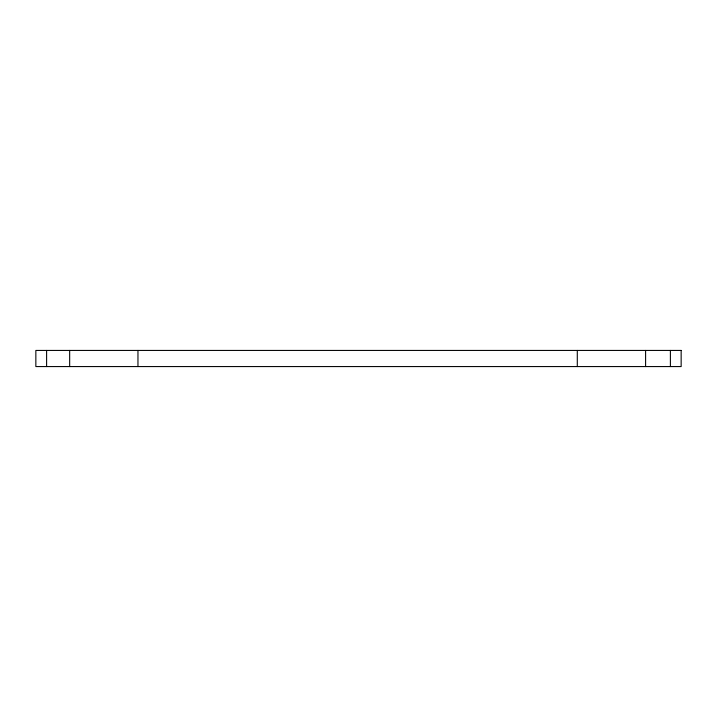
<?xml version="1.0" encoding="UTF-8"?>
<svg xmlns="http://www.w3.org/2000/svg" width="717" height="717" viewBox="0 0 717 717"><rect width="100%" height="100%" fill="white"/><g stroke="black" fill="none" stroke-linecap="round" stroke-linejoin="round"><path stroke-width="1.08" d="M670.395 350.434L670.395 366.566M645.596 350.434L645.596 366.566M577.293 350.434L577.293 366.566M137.96 350.434L137.96 366.566M69.666 350.434L69.666 366.566M46.605 350.434L46.605 366.566M681.15 350.434L35.85 350.434L35.85 366.566L681.15 366.566L681.15 350.434"/></g></svg>
